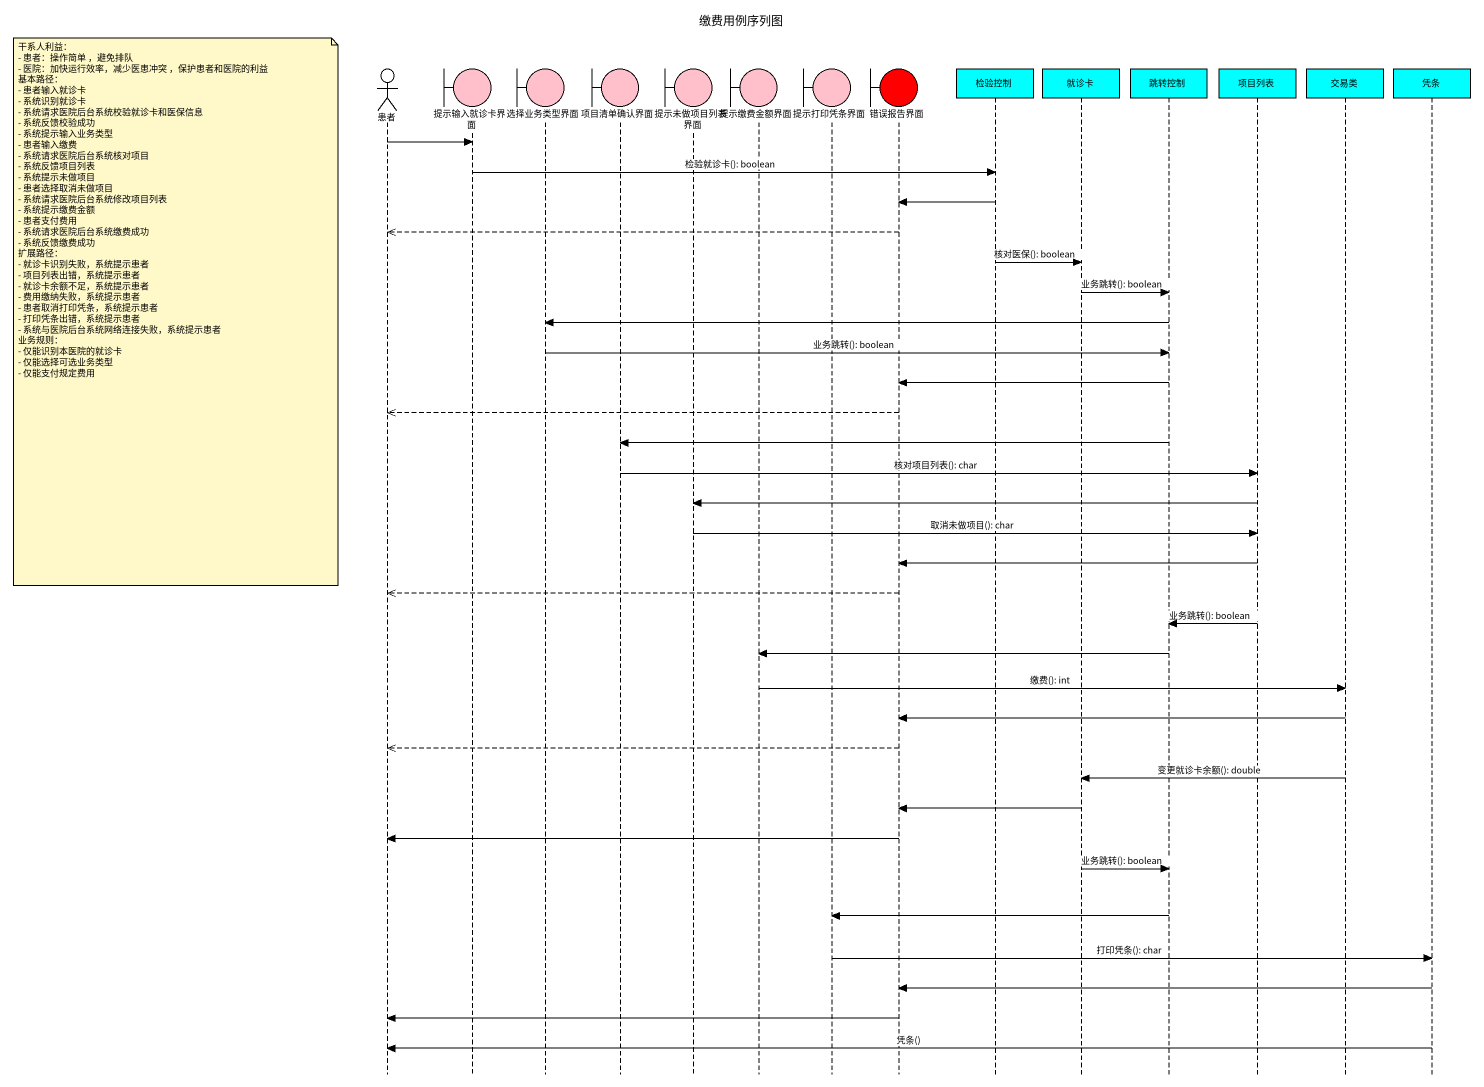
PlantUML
@startuml
title 缴费用例序列图
hide footbox
actor 患者
boundary 提示输入就诊卡界面 #FFC0CB
boundary 选择业务类型界面 #FFC0CB
boundary 项目清单确认界面 #FFC0CB
boundary 提示未做项目列表界面 #FFC0CB
boundary 提示缴费金额界面 #FFC0CB
boundary 提示打印凭条界面 #FFC0CB
boundary 错误报告界面 #FF0000
participant 检验控制 #00FFFF
participant 就诊卡 #00FFFF
participant 跳转控制 #00FFFF
participant 项目列表 #00FFFF
participant 交易类 #00FFFF
participant 凭条 #00FFFF

患者 -> 提示输入就诊卡界面
提示输入就诊卡界面 -> 检验控制 : 检验就诊卡(): boolean
检验控制 -> 错误报告界面
错误报告界面 -->> 患者
检验控制 -> 就诊卡 : 核对医保(): boolean
就诊卡 -> 跳转控制 : 业务跳转(): boolean
note left of 患者
  干系人利益：
  - 患者：操作简单 ，避免排队
  - 医院：加快运行效率，减少医患冲突 ，保护患者和医院的利益
  基本路径：
  - 患者输入就诊卡
  - 系统识别就诊卡
  - 系统请求医院后台系统校验就诊卡和医保信息
  - 系统反馈校验成功
  - 系统提示输入业务类型
  - 患者输入缴费
  - 系统请求医院后台系统核对项目
  - 系统反馈项目列表
  - 系统提示未做项目
  - 患者选择取消未做项目
  - 系统请求医院后台系统修改项目列表
  - 系统提示缴费金额
  - 患者支付费用
  - 系统请求医院后台系统缴费成功
  - 系统反馈缴费成功
  扩展路径：
  - 就诊卡识别失败，系统提示患者
  - 项目列表出错，系统提示患者
  - 就诊卡余额不足，系统提示患者
  - 费用缴纳失败，系统提示患者
  - 患者取消打印凭条，系统提示患者
  - 打印凭条出错，系统提示患者
  - 系统与医院后台系统网络连接失败，系统提示患者
  业务规则：
  - 仅能识别本医院的就诊卡
  - 仅能选择可选业务类型
  - 仅能支付规定费用
end note
跳转控制 -> 选择业务类型界面
选择业务类型界面 -> 跳转控制 : 业务跳转(): boolean
跳转控制 -> 错误报告界面
错误报告界面 -->> 患者
跳转控制 -> 项目清单确认界面
项目清单确认界面 -> 项目列表 : 核对项目列表(): char
项目列表 -> 提示未做项目列表界面
提示未做项目列表界面 -> 项目列表 : 取消未做项目(): char
项目列表 -> 错误报告界面
错误报告界面 -->> 患者
项目列表 -> 跳转控制 : 业务跳转(): boolean
跳转控制 -> 提示缴费金额界面
提示缴费金额界面 -> 交易类 : 缴费(): int
交易类 -> 错误报告界面
错误报告界面 -->> 患者
交易类 -> 就诊卡 : 变更就诊卡余额(): double
就诊卡 -> 错误报告界面
错误报告界面 -> 患者
就诊卡 -> 跳转控制 : 业务跳转(): boolean
跳转控制 -> 提示打印凭条界面
提示打印凭条界面 -> 凭条 : 打印凭条(): char
凭条 -> 错误报告界面
错误报告界面 -> 患者
凭条 -> 患者 : 凭条()
@enduml
